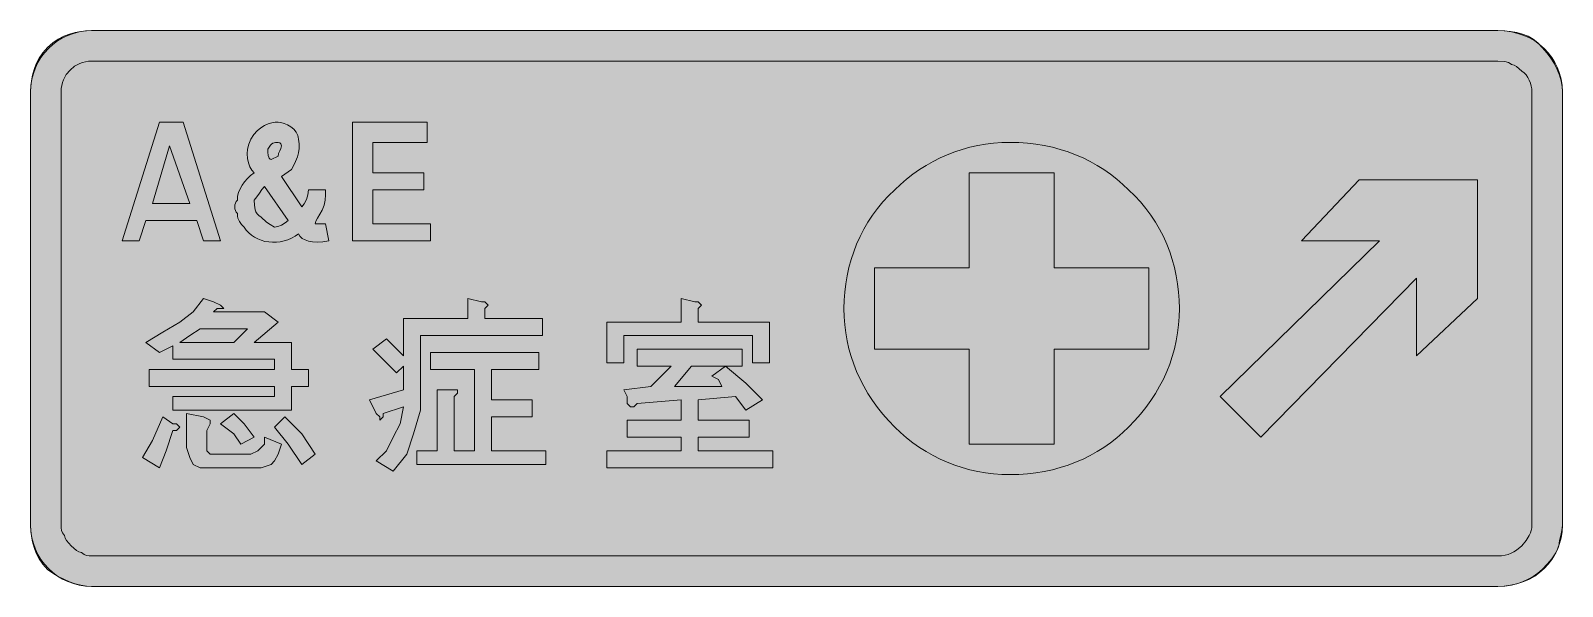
# Model space of a CAD drawing. Header units: metres. Extents: x 12 to 554, y 37 to 234.
import ezdxf

# ---------------------------------------------------------------- set-up
doc = ezdxf.new("R2010")
doc.units = ezdxf.units.M
for name, color, linetype, true_color in [('FILL_BLUE_0000FF', 7, 'Continuous', 0x0000ff), ('FILL_RED_FF0000', 7, 'Continuous', 0xff0000), ('FILL_WHITE_FFFFFF', 7, 'Continuous', 0xffffff), ('STROKE_BLUE_0000FF', 7, 'Continuous', 0x0000ff)]:
    doc.layers.add(name, color=color, linetype=linetype, true_color=true_color)

msp = doc.modelspace()

# ---------------------------------------------------------------- hatches: boundary and pattern name
at = {"layer": 'FILL_BLUE_0000FF', "true_color": 0x0000ff}
h = msp.add_hatch(color=7, dxfattribs=at)
h.dxf.hatch_style = 1
h.paths.add_polyline_path([(22.41, 213.51), (22.57, 214.59), (22.83, 215.62), (23.19, 216.62), (23.65, 217.56), (24.19, 218.45), (25.5, 220.05), (27.1, 221.36), (27.99, 221.9), (28.93, 222.36), (29.93, 222.72), (30.96, 222.98), (32.04, 223.14), (33.15, 223.2), (531.15, 223.2), (533.55, 223.05), (534.86, 222.69), (535.45, 222.4), (535.95, 222), (536.85, 221.79), (537.75, 221.25), (539.55, 219.6), (540.39, 219.04), (541.12, 218.31), (541.74, 217.43), (542.25, 216.45), (542.64, 215.42), (542.92, 214.37), (543.09, 213.35), (543.15, 212.4), (543.15, 58.8), (543.09, 57.9), (542.92, 57), (542.64, 56.1), (542.25, 55.2), (541.12, 53.4), (539.55, 51.6), (537.73, 50.02), (536.79, 49.41), (535.8, 48.9), (534.76, 48.51), (533.64, 48.22), (532.45, 48.06), (531.15, 48), (33.15, 48), (32.25, 48.02), (31.35, 48.15), (30.45, 48.51), (29.55, 49.2), (28.65, 49.41), (27.75, 49.95), (25.95, 51.6), (24.3, 53.4), (23.76, 54.3), (23.55, 55.2), (22.86, 56.1), (22.5, 57), (22.37, 57.9), (22.35, 58.8), (22.35, 212.4), (22.41, 213.51)])
at = {"layer": 'FILL_RED_FF0000', "true_color": 0xff0000}
h = msp.add_hatch(color=7, dxfattribs=at)
h.dxf.hatch_style = 1
h.paths.add_polyline_path([(343.95, 121.2), (310.35, 121.2), (310.35, 150), (343.95, 150), (343.95, 183.6), (373.95, 183.6), (373.95, 150), (407.55, 150), (407.55, 121.2), (373.95, 121.2), (373.95, 87.6), (343.95, 87.6), (343.95, 121.2)])
at = {"layer": 'FILL_WHITE_FFFFFF', "true_color": 0xffffff}
h = msp.add_hatch(color=7, dxfattribs=at)
h.dxf.hatch_style = 1
h.paths.add_polyline_path([(531.15, 234), (533.4, 233.94), (535.61, 233.74), (537.77, 233.37), (539.85, 232.8), (541.81, 232.01), (543.64, 230.96), (545.29, 229.64), (546.75, 228), (548.44, 226.15), (549.9, 224.21), (551.14, 222.22), (552.15, 220.2), (552.94, 218.18), (553.5, 216.19), (553.84, 214.25), (553.95, 212.4), (553.95, 58.8), (553.76, 57), (553.35, 55.2), (552.94, 53.4), (552.75, 51.6), (552.25, 50.3), (551.64, 49.11), (550.2, 46.95), (548.53, 45.02), (546.75, 43.2), (545.29, 41.91), (543.64, 40.74), (541.81, 39.72), (539.85, 38.85), (537.77, 38.15), (535.61, 37.63), (533.4, 37.31), (531.15, 37.2), (33.15, 37.2), (31.3, 37.31), (29.36, 37.63), (27.37, 38.15), (25.35, 38.85), (23.33, 39.72), (21.34, 40.74), (19.4, 41.91), (17.55, 43.2), (15.91, 45.05), (14.59, 46.99), (13.54, 48.98), (12.75, 51), (12.18, 53.02), (11.81, 55.01), (11.61, 56.95), (11.55, 58.8), (11.55, 212.4), (11.61, 214.25), (11.81, 216.19), (12.18, 218.18), (12.75, 220.2), (13.54, 222.22), (14.59, 224.21), (15.91, 226.15), (17.55, 228), (19.4, 229.64), (21.34, 230.96), (23.33, 232.01), (25.35, 232.8), (27.37, 233.37), (29.36, 233.74), (31.3, 233.94), (33.15, 234), (531.15, 234)])
h = msp.add_hatch(color=7, dxfattribs=at)
h.dxf.hatch_style = 1
h.paths.add_polyline_path([(78.75, 159.6), (72.75, 159.6), (70.35, 166.8), (52.35, 166.8), (49.95, 159.6), (43.95, 159.6), (57.15, 201.6), (65.55, 201.6), (78.75, 159.6)])
h.paths.add_polyline_path([(54.75, 172.8), (67.95, 172.8), (60.75, 193.2), (54.75, 172.8)], flags=16)
h = msp.add_hatch(color=7, dxfattribs=at)
h.dxf.hatch_style = 1
h.paths.add_polyline_path([(84.96, 167.61), (84.8, 168.35), (84.75, 169.2), (84.36, 169.7), (84.07, 170.29), (83.91, 170.93), (83.85, 171.6), (83.91, 172.27), (84.07, 172.91), (84.36, 173.5), (84.75, 174), (84.86, 175.35), (85.18, 176.68), (85.7, 177.99), (86.4, 179.25), (87.27, 180.46), (88.29, 181.59), (89.46, 182.65), (90.75, 183.6), (89.91, 184.61), (89.21, 185.81), (88.68, 187.19), (88.35, 188.7), (88.24, 190.33), (88.39, 192.04), (88.81, 193.8), (89.55, 195.6), (90.55, 197.24), (91.72, 198.56), (93.01, 199.61), (94.35, 200.4), (95.69, 200.97), (96.97, 201.34), (98.15, 201.54), (99.15, 201.6), (100.15, 201.49), (101.29, 201.17), (102.48, 200.65), (103.65, 199.95), (104.7, 199.08), (105.56, 198.06), (106.14, 196.89), (106.3, 196.26), (106.35, 195.6), (106.64, 193.86), (106.65, 192.22), (106.43, 190.71), (106.05, 189.3), (105, 186.82), (103.95, 184.8), (100.35, 182.4), (107.55, 171.6), (108.43, 172.71), (109.2, 174.15), (109.74, 175.82), (109.95, 177.6), (115.95, 177.6), (115.93, 175.8), (115.8, 174), (115.44, 172.2), (114.75, 170.4), (113.1, 167.55), (112.56, 166.52), (112.35, 165.6), (115.95, 165.6), (117.15, 159.6), (115.01, 159.26), (113.1, 159.13), (111.41, 159.2), (109.95, 159.45), (108.71, 159.87), (107.7, 160.44), (106.91, 161.16), (106.35, 162), (105.19, 161.17), (103.95, 160.48), (102.66, 159.92), (101.32, 159.51), (99.96, 159.22), (98.59, 159.07), (97.21, 159.04), (95.85, 159.15), (94.52, 159.38), (93.22, 159.74), (91.99, 160.22), (90.82, 160.82), (89.74, 161.54), (88.76, 162.38), (87.89, 163.33), (87.15, 164.4), (86.27, 165.32), (85.5, 166.35), (84.96, 167.61)])
h.paths.add_polyline_path([(91.65, 175.09), (90.75, 174), (90.79, 172.22), (91.05, 170.55), (91.34, 169.79), (91.76, 169.11), (92.36, 168.5), (93.15, 168), (95.1, 166.2), (96.36, 165.3), (97.95, 164.4), (99.04, 164.61), (100.35, 165.15), (101.66, 165.92), (102.75, 166.8), (94.35, 178.8), (93.45, 177.71), (92.55, 176.4), (91.65, 175.09)], flags=16)
h.paths.add_polyline_path([(99.34, 190.5), (99.75, 191.4), (100.16, 192.3), (100.35, 193.2), (100.3, 193.6), (100.16, 193.89), (99.75, 194.25), (99.15, 194.4), (98.25, 194.36), (97.35, 194.1), (96.9, 193.81), (96.45, 193.39), (96, 192.79), (95.55, 192), (95.57, 190.93), (95.7, 189.75), (95.84, 189.22), (96.06, 188.79), (96.35, 188.51), (96.75, 188.4), (99.15, 189.6), (99.34, 190.5)], flags=16)
h = msp.add_hatch(color=7, dxfattribs=at)
h.dxf.hatch_style = 1
h.paths.add_polyline_path([(125.55, 201.6), (151.95, 201.6), (151.95, 194.4), (132.75, 194.4), (132.75, 183.6), (150.75, 183.6), (150.75, 177.6), (132.75, 177.6), (132.75, 165.6), (153.15, 165.6), (153.15, 159.6), (125.55, 159.6), (125.55, 201.6)])
h = msp.add_hatch(color=7, dxfattribs=at)
h.dxf.hatch_style = 1
h.paths.add_polyline_path([(418.28, 132.69), (418.07, 129.81), (417.72, 126.96), (417.22, 124.14), (416.59, 121.36), (415.82, 118.62), (414.9, 115.91), (413.85, 113.25), (412.65, 110.63), (411.32, 108.05), (409.84, 105.52), (408.22, 103.03), (406.47, 100.6), (404.57, 98.21), (402.53, 95.88), (400.35, 93.6), (398.28, 91.63), (396.13, 89.78), (393.9, 88.04), (391.59, 86.42), (389.21, 84.92), (386.74, 83.54), (384.21, 82.28), (381.6, 81.15), (378.92, 80.14), (376.17, 79.27), (373.36, 78.52), (370.48, 77.91), (367.54, 77.42), (364.54, 77.08), (361.47, 76.87), (358.35, 76.8), (355.44, 76.87), (352.56, 77.08), (349.72, 77.42), (346.91, 77.91), (344.15, 78.52), (341.43, 79.27), (338.77, 80.14), (336.15, 81.15), (333.59, 82.28), (331.09, 83.54), (328.66, 84.92), (326.29, 86.42), (323.99, 88.04), (321.76, 89.78), (319.62, 91.63), (317.55, 93.6), (315.37, 95.88), (313.33, 98.21), (311.43, 100.6), (309.68, 103.03), (308.06, 105.52), (306.58, 108.05), (305.25, 110.63), (304.05, 113.25), (303, 115.91), (302.08, 118.62), (301.31, 121.36), (300.67, 124.14), (300.18, 126.96), (299.83, 129.81), (299.62, 132.69), (299.55, 135.6), (299.62, 138.52), (299.83, 141.44), (300.18, 144.34), (300.67, 147.22), (301.31, 150.08), (302.08, 152.9), (303, 155.67), (304.05, 158.4), (305.25, 161.07), (306.58, 163.68), (308.06, 166.22), (309.68, 168.67), (311.43, 171.05), (313.33, 173.33), (315.37, 175.52), (317.55, 177.6), (319.62, 179.57), (321.76, 181.42), (323.99, 183.16), (326.29, 184.78), (328.66, 186.28), (331.09, 187.66), (333.59, 188.92), (336.15, 190.05), (338.77, 191.06), (341.43, 191.93), (344.15, 192.68), (346.91, 193.29), (349.72, 193.78), (352.56, 194.12), (355.44, 194.33), (358.35, 194.4), (361.47, 194.33), (364.54, 194.12), (367.54, 193.78), (370.48, 193.29), (373.36, 192.68), (376.17, 191.93), (378.92, 191.06), (381.6, 190.05), (384.21, 188.92), (386.74, 187.66), (389.21, 186.28), (391.59, 184.78), (393.9, 183.16), (396.13, 181.42), (398.28, 179.57), (400.35, 177.6), (402.53, 175.52), (404.57, 173.33), (406.47, 171.05), (408.22, 168.67), (409.84, 166.22), (411.32, 163.68), (412.65, 161.07), (413.85, 158.4), (414.9, 155.67), (415.82, 152.9), (416.59, 150.08), (417.22, 147.22), (417.72, 144.34), (418.07, 141.44), (418.28, 138.52), (418.35, 135.6), (418.28, 132.69)])
h = msp.add_hatch(color=7, dxfattribs=at)
h.dxf.hatch_style = 1
h.paths.add_polyline_path([(461.55, 159.6), (481.95, 181.2), (523.95, 181.2), (523.95, 139.2), (502.35, 118.8), (502.35, 146.4), (447.15, 90), (432.75, 104.4), (489.15, 159.6), (461.55, 159.6)])
h = msp.add_hatch(color=7, dxfattribs=at)
h.dxf.hatch_style = 1
h.paths.add_polyline_path([(64.35, 130.8), (69.15, 134.4), (72.75, 139.2), (76.35, 138), (78.75, 136.8), (79.95, 135.6), (78.75, 135.6), (77.55, 135.6), (76.35, 134.4), (93.15, 134.4), (94.35, 134.4), (99.15, 130.8), (90.75, 123.6), (103.95, 123.6), (103.95, 114), (109.95, 114), (109.95, 108), (103.95, 108), (103.95, 99.6), (61.95, 99.6), (61.95, 104.4), (97.95, 104.4), (97.95, 108), (53.55, 108), (53.55, 114), (97.95, 114), (97.95, 117.6), (61.95, 117.6), (61.95, 122.4), (57.15, 120), (52.35, 123.6), (58.35, 127.2), (64.35, 130.8)])
h.paths.add_polyline_path([(64.35, 123.6), (83.55, 123.6), (88.35, 128.4), (71.55, 128.4), (67.95, 126), (64.35, 123.6)], flags=16)
h = msp.add_hatch(color=7, dxfattribs=at)
h.dxf.hatch_style = 1
h.paths.add_polyline_path([(166.35, 132), (166.35, 139.2), (171.15, 138), (172.35, 138), (173.55, 136.8), (172.35, 135.6), (172.35, 132), (192.75, 132), (192.75, 126), (149.55, 126), (149.55, 108), (149.55, 99.6), (147.15, 91.2), (144.75, 84), (139.95, 78), (133.95, 81.6), (137.55, 85.2), (139.95, 90), (142.35, 94.8), (143.55, 100.8), (136.35, 98.4), (136.35, 97.2), (135.15, 96), (135.15, 97.2), (133.95, 98.4), (131.55, 103.2), (143.55, 106.8), (143.55, 115.2), (141.15, 112.8), (132.75, 121.2), (137.55, 124.8), (143.55, 118.8), (143.55, 132), (166.35, 132)])
h = msp.add_hatch(color=7, dxfattribs=at)
h.dxf.hatch_style = 1
h.paths.add_polyline_path([(241.95, 139.2), (246.75, 138), (247.95, 138), (249.15, 136.8), (247.95, 135.6), (247.95, 130.8), (273.15, 130.8), (273.15, 116.4), (267.15, 116.4), (267.15, 126), (221.55, 126), (221.55, 116.4), (215.55, 116.4), (215.55, 130.8), (241.95, 130.8), (241.95, 139.2)])
h = msp.add_hatch(color=7, dxfattribs=at)
h.dxf.hatch_style = 1
h.paths.add_polyline_path([(191.55, 120), (191.55, 114), (174.75, 114), (174.75, 103.2), (189.15, 103.2), (189.15, 97.2), (174.75, 97.2), (174.75, 85.2), (193.95, 85.2), (193.95, 80.4), (148.35, 80.4), (148.35, 85.2), (155.55, 85.2), (155.55, 106.8), (161.55, 106.8), (162.75, 106.8), (162.75, 105.6), (161.55, 104.4), (161.55, 85.2), (168.75, 85.2), (168.75, 114), (153.15, 114), (153.15, 120), (191.55, 120)])
h = msp.add_hatch(color=7, dxfattribs=at)
h.dxf.hatch_style = 1
h.paths.add_polyline_path([(270.75, 103.2), (264.75, 99.6), (261.15, 104.4), (247.95, 103.2), (247.95, 96), (265.95, 96), (265.95, 90), (247.95, 90), (247.95, 85.2), (274.35, 85.2), (274.35, 79.2), (215.55, 79.2), (215.55, 85.2), (241.95, 85.2), (241.95, 90), (222.75, 90), (222.75, 96), (241.95, 96), (241.95, 103.2), (226.35, 102), (225.15, 100.8), (223.95, 100.8), (222.75, 102), (222.75, 104.4), (221.55, 106.8), (231.15, 108), (238.35, 115.2), (226.35, 115.2), (226.35, 121.2), (263.55, 121.2), (263.55, 115.2), (257.55, 115.2), (264.75, 109.2), (270.75, 103.2)])
h.paths.add_polyline_path([(245.55, 115.2), (239.55, 108), (256.35, 108), (255.15, 110.4), (252.75, 111.6), (257.55, 115.2), (245.55, 115.2)], flags=16)
h = msp.add_hatch(color=7, dxfattribs=at)
h.dxf.hatch_style = 1
h.paths.add_polyline_path([(72.75, 97.2), (75.15, 96), (75.15, 94.8), (73.95, 92.4), (73.95, 87.6), (73.95, 86.4), (73.95, 85.2), (75.15, 84), (77.55, 84), (89.55, 84), (91.95, 85.2), (93.15, 86.4), (94.35, 87.6), (94.35, 90), (100.35, 87.6), (99.15, 84), (97.95, 81.6), (96.75, 80.4), (93.15, 79.2), (90.75, 79.2), (75.15, 79.2), (71.55, 79.2), (69.15, 80.4), (67.95, 82.8), (66.75, 86.4), (66.75, 98.4), (72.75, 97.2)])
h = msp.add_hatch(color=7, dxfattribs=at)
h.dxf.hatch_style = 1
h.paths.add_polyline_path([(83.55, 91.2), (78.75, 94.8), (83.55, 98.4), (87.15, 94.8), (90.75, 90), (85.95, 87.6), (83.55, 91.2)])
h = msp.add_hatch(color=7, dxfattribs=at)
h.dxf.hatch_style = 1
h.paths.add_polyline_path([(54.75, 88.8), (58.35, 97.2), (61.95, 94.8), (63.15, 94.8), (64.35, 93.6), (63.15, 92.4), (61.95, 92.4), (59.55, 85.2), (57.15, 79.2), (51.15, 82.8), (54.75, 88.8)])
h = msp.add_hatch(color=7, dxfattribs=at)
h.dxf.hatch_style = 1
h.paths.add_polyline_path([(102.75, 87.6), (97.95, 93.6), (101.55, 97.2), (107.55, 91.2), (112.35, 84), (107.55, 80.4), (102.75, 87.6)])

# ---------------------------------------------------------------- linework, layer by layer
at = {"layer": 'FILL_BLUE_0000FF', "lineweight": 0, "true_color": 0x0000ff}
msp.add_lwpolyline([(22.41, 213.51), (22.57, 214.59), (22.83, 215.62), (23.19, 216.62), (23.65, 217.56), (24.19, 218.45), (25.5, 220.05), (27.1, 221.36), (27.99, 221.9), (28.93, 222.36), (29.93, 222.72), (30.96, 222.98), (32.04, 223.14), (33.15, 223.2), (531.15, 223.2), (533.55, 223.05), (534.86, 222.69), (535.45, 222.4), (535.95, 222), (536.85, 221.79), (537.75, 221.25), (539.55, 219.6), (540.39, 219.04), (541.12, 218.31), (541.74, 217.43), (542.25, 216.45), (542.64, 215.42), (542.92, 214.37), (543.09, 213.35), (543.15, 212.4), (543.15, 58.8), (543.09, 57.9), (542.92, 57), (542.64, 56.1), (542.25, 55.2), (541.12, 53.4), (539.55, 51.6), (537.73, 50.02), (536.79, 49.41), (535.8, 48.9), (534.76, 48.51), (533.64, 48.22), (532.45, 48.06), (531.15, 48), (33.15, 48), (32.25, 48.02), (31.35, 48.15), (30.45, 48.51), (29.55, 49.2), (28.65, 49.41), (27.75, 49.95), (25.95, 51.6), (24.3, 53.4), (23.76, 54.3), (23.55, 55.2), (22.86, 56.1), (22.5, 57), (22.37, 57.9), (22.35, 58.8), (22.35, 212.4)], close=True, dxfattribs=at)
at = {"layer": 'FILL_RED_FF0000', "lineweight": 0, "true_color": 0xff0000}
msp.add_lwpolyline([(343.95, 121.2), (310.35, 121.2), (310.35, 150), (343.95, 150), (343.95, 183.6), (373.95, 183.6), (373.95, 150), (407.55, 150), (407.55, 121.2), (373.95, 121.2), (373.95, 87.6), (343.95, 87.6)], close=True, dxfattribs=at)
at = {"layer": 'FILL_WHITE_FFFFFF', "lineweight": 0, "true_color": 0xffffff}
for points in [[(531.15, 234), (533.4, 233.94), (535.61, 233.74), (537.77, 233.37), (539.85, 232.8), (541.81, 232.01), (543.64, 230.96), (545.29, 229.64), (546.75, 228), (548.44, 226.15), (549.9, 224.21), (551.14, 222.22), (552.15, 220.2), (552.94, 218.18), (553.5, 216.19), (553.84, 214.25), (553.95, 212.4), (553.95, 58.8), (553.76, 57), (553.35, 55.2), (552.94, 53.4), (552.75, 51.6), (552.25, 50.3), (551.64, 49.11), (550.2, 46.95), (548.53, 45.02), (546.75, 43.2), (545.29, 41.91), (543.64, 40.74), (541.81, 39.72), (539.85, 38.85), (537.77, 38.15), (535.61, 37.63), (533.4, 37.31), (531.15, 37.2), (33.15, 37.2), (31.3, 37.31), (29.36, 37.63), (27.37, 38.15), (25.35, 38.85), (23.33, 39.72), (21.34, 40.74), (19.4, 41.91), (17.55, 43.2), (15.91, 45.05), (14.59, 46.99), (13.54, 48.98), (12.75, 51), (12.18, 53.02), (11.81, 55.01), (11.61, 56.95), (11.55, 58.8), (11.55, 212.4), (11.61, 214.25), (11.81, 216.19), (12.18, 218.18), (12.75, 220.2), (13.54, 222.22), (14.59, 224.21), (15.91, 226.15), (17.55, 228), (19.4, 229.64), (21.34, 230.96), (23.33, 232.01), (25.35, 232.8), (27.37, 233.37), (29.36, 233.74), (31.3, 233.94), (33.15, 234)], [(78.75, 159.6), (72.75, 159.6), (70.35, 166.8), (52.35, 166.8), (49.95, 159.6), (43.95, 159.6), (57.15, 201.6), (65.55, 201.6)], [(84.96, 167.61), (84.8, 168.35), (84.75, 169.2), (84.36, 169.7), (84.07, 170.29), (83.91, 170.93), (83.85, 171.6), (83.91, 172.27), (84.07, 172.91), (84.36, 173.5), (84.75, 174), (84.86, 175.35), (85.18, 176.68), (85.7, 177.99), (86.4, 179.25), (87.27, 180.46), (88.29, 181.59), (89.46, 182.65), (90.75, 183.6), (89.91, 184.61), (89.21, 185.81), (88.68, 187.19), (88.35, 188.7), (88.24, 190.33), (88.39, 192.04), (88.81, 193.8), (89.55, 195.6), (90.55, 197.24), (91.72, 198.56), (93.01, 199.61), (94.35, 200.4), (95.69, 200.97), (96.97, 201.34), (98.15, 201.54), (99.15, 201.6), (100.15, 201.49), (101.29, 201.17), (102.48, 200.65), (103.65, 199.95), (104.7, 199.08), (105.56, 198.06), (106.14, 196.89), (106.3, 196.26), (106.35, 195.6), (106.64, 193.86), (106.65, 192.22), (106.43, 190.71), (106.05, 189.3), (105, 186.82), (103.95, 184.8), (100.35, 182.4), (107.55, 171.6), (108.43, 172.71), (109.2, 174.15), (109.74, 175.82), (109.95, 177.6), (115.95, 177.6), (115.93, 175.8), (115.8, 174), (115.44, 172.2), (114.75, 170.4), (113.1, 167.55), (112.56, 166.52), (112.35, 165.6), (115.95, 165.6), (117.15, 159.6), (115.01, 159.26), (113.1, 159.13), (111.41, 159.2), (109.95, 159.45), (108.71, 159.87), (107.7, 160.44), (106.91, 161.16), (106.35, 162), (105.19, 161.17), (103.95, 160.48), (102.66, 159.92), (101.32, 159.51), (99.96, 159.22), (98.59, 159.07), (97.21, 159.04), (95.85, 159.15), (94.52, 159.38), (93.22, 159.74), (91.99, 160.22), (90.82, 160.82), (89.74, 161.54), (88.76, 162.38), (87.89, 163.33), (87.15, 164.4), (86.27, 165.32), (85.5, 166.35)], [(125.55, 201.6), (151.95, 201.6), (151.95, 194.4), (132.75, 194.4), (132.75, 183.6), (150.75, 183.6), (150.75, 177.6), (132.75, 177.6), (132.75, 165.6), (153.15, 165.6), (153.15, 159.6), (125.55, 159.6)], [(54.75, 172.8), (67.95, 172.8), (60.75, 193.2)], [(99.34, 190.5), (99.75, 191.4), (100.16, 192.3), (100.35, 193.2), (100.3, 193.6), (100.16, 193.89), (99.75, 194.25), (99.15, 194.4), (98.25, 194.36), (97.35, 194.1), (96.9, 193.81), (96.45, 193.39), (96, 192.79), (95.55, 192), (95.57, 190.93), (95.7, 189.75), (95.84, 189.22), (96.06, 188.79), (96.35, 188.51), (96.75, 188.4), (99.15, 189.6)], [(461.55, 159.6), (481.95, 181.2), (523.95, 181.2), (523.95, 139.2), (502.35, 118.8), (502.35, 146.4), (447.15, 90), (432.75, 104.4), (489.15, 159.6)], [(91.65, 175.09), (90.75, 174), (90.79, 172.22), (91.05, 170.55), (91.34, 169.79), (91.76, 169.11), (92.36, 168.5), (93.15, 168), (95.1, 166.2), (96.36, 165.3), (97.95, 164.4), (99.04, 164.61), (100.35, 165.15), (101.66, 165.92), (102.75, 166.8), (94.35, 178.8), (93.45, 177.71), (92.55, 176.4)], [(64.35, 130.8), (69.15, 134.4), (72.75, 139.2), (76.35, 138), (78.75, 136.8), (79.95, 135.6), (78.75, 135.6), (77.55, 135.6), (76.35, 134.4), (93.15, 134.4), (94.35, 134.4), (99.15, 130.8), (90.75, 123.6), (103.95, 123.6), (103.95, 114), (109.95, 114), (109.95, 108), (103.95, 108), (103.95, 99.6), (61.95, 99.6), (61.95, 104.4), (97.95, 104.4), (97.95, 108), (53.55, 108), (53.55, 114), (97.95, 114), (97.95, 117.6), (61.95, 117.6), (61.95, 122.4), (57.15, 120), (52.35, 123.6), (58.35, 127.2)], [(166.35, 132), (166.35, 139.2), (171.15, 138), (172.35, 138), (173.55, 136.8), (172.35, 135.6), (172.35, 132), (192.75, 132), (192.75, 126), (149.55, 126), (149.55, 108), (149.55, 99.6), (147.15, 91.2), (144.75, 84), (139.95, 78), (133.95, 81.6), (137.55, 85.2), (139.95, 90), (142.35, 94.8), (143.55, 100.8), (136.35, 98.4), (136.35, 97.2), (135.15, 96), (135.15, 97.2), (133.95, 98.4), (131.55, 103.2), (143.55, 106.8), (143.55, 115.2), (141.15, 112.8), (132.75, 121.2), (137.55, 124.8), (143.55, 118.8), (143.55, 132)], [(241.95, 139.2), (246.75, 138), (247.95, 138), (249.15, 136.8), (247.95, 135.6), (247.95, 130.8), (273.15, 130.8), (273.15, 116.4), (267.15, 116.4), (267.15, 126), (221.55, 126), (221.55, 116.4), (215.55, 116.4), (215.55, 130.8), (241.95, 130.8)], [(64.35, 123.6), (83.55, 123.6), (88.35, 128.4), (71.55, 128.4), (67.95, 126)], [(191.55, 120), (191.55, 114), (174.75, 114), (174.75, 103.2), (189.15, 103.2), (189.15, 97.2), (174.75, 97.2), (174.75, 85.2), (193.95, 85.2), (193.95, 80.4), (148.35, 80.4), (148.35, 85.2), (155.55, 85.2), (155.55, 106.8), (161.55, 106.8), (162.75, 106.8), (162.75, 105.6), (161.55, 104.4), (161.55, 85.2), (168.75, 85.2), (168.75, 114), (153.15, 114), (153.15, 120)], [(270.75, 103.2), (264.75, 99.6), (261.15, 104.4), (247.95, 103.2), (247.95, 96), (265.95, 96), (265.95, 90), (247.95, 90), (247.95, 85.2), (274.35, 85.2), (274.35, 79.2), (215.55, 79.2), (215.55, 85.2), (241.95, 85.2), (241.95, 90), (222.75, 90), (222.75, 96), (241.95, 96), (241.95, 103.2), (226.35, 102), (225.15, 100.8), (223.95, 100.8), (222.75, 102), (222.75, 104.4), (221.55, 106.8), (231.15, 108), (238.35, 115.2), (226.35, 115.2), (226.35, 121.2), (263.55, 121.2), (263.55, 115.2), (257.55, 115.2), (264.75, 109.2)], [(245.55, 115.2), (239.55, 108), (256.35, 108), (255.15, 110.4), (252.75, 111.6), (257.55, 115.2)], [(72.75, 97.2), (75.15, 96), (75.15, 94.8), (73.95, 92.4), (73.95, 87.6), (73.95, 86.4), (73.95, 85.2), (75.15, 84), (77.55, 84), (89.55, 84), (91.95, 85.2), (93.15, 86.4), (94.35, 87.6), (94.35, 90), (100.35, 87.6), (99.15, 84), (97.95, 81.6), (96.75, 80.4), (93.15, 79.2), (90.75, 79.2), (75.15, 79.2), (71.55, 79.2), (69.15, 80.4), (67.95, 82.8), (66.75, 86.4), (66.75, 98.4)], [(83.55, 91.2), (78.75, 94.8), (83.55, 98.4), (87.15, 94.8), (90.75, 90), (85.95, 87.6)], [(54.75, 88.8), (58.35, 97.2), (61.95, 94.8), (63.15, 94.8), (64.35, 93.6), (63.15, 92.4), (61.95, 92.4), (59.55, 85.2), (57.15, 79.2), (51.15, 82.8)], [(102.75, 87.6), (97.95, 93.6), (101.55, 97.2), (107.55, 91.2), (112.35, 84), (107.55, 80.4)]]:
    msp.add_lwpolyline(points, close=True, dxfattribs=at)
at = {"layer": 'FILL_WHITE_FFFFFF', "lineweight": 0, "true_color": 0x0000ff}
msp.add_lwpolyline([(418.28, 132.69), (418.07, 129.81), (417.72, 126.96), (417.22, 124.14), (416.59, 121.36), (415.82, 118.62), (414.9, 115.91), (413.85, 113.25), (412.65, 110.63), (411.32, 108.05), (409.84, 105.52), (408.22, 103.03), (406.47, 100.6), (404.57, 98.21), (402.53, 95.88), (400.35, 93.6), (398.28, 91.63), (396.13, 89.78), (393.9, 88.04), (391.59, 86.42), (389.21, 84.92), (386.74, 83.54), (384.21, 82.28), (381.6, 81.15), (378.92, 80.14), (376.17, 79.27), (373.36, 78.52), (370.48, 77.91), (367.54, 77.42), (364.54, 77.08), (361.47, 76.87), (358.35, 76.8), (355.44, 76.87), (352.56, 77.08), (349.72, 77.42), (346.91, 77.91), (344.15, 78.52), (341.43, 79.27), (338.77, 80.14), (336.15, 81.15), (333.59, 82.28), (331.09, 83.54), (328.66, 84.92), (326.29, 86.42), (323.99, 88.04), (321.76, 89.78), (319.62, 91.63), (317.55, 93.6), (315.37, 95.88), (313.33, 98.21), (311.43, 100.6), (309.68, 103.03), (308.06, 105.52), (306.58, 108.05), (305.25, 110.63), (304.05, 113.25), (303, 115.91), (302.08, 118.62), (301.31, 121.36), (300.67, 124.14), (300.18, 126.96), (299.83, 129.81), (299.62, 132.69), (299.55, 135.6), (299.62, 138.52), (299.83, 141.44), (300.18, 144.34), (300.67, 147.22), (301.31, 150.08), (302.08, 152.9), (303, 155.67), (304.05, 158.4), (305.25, 161.07), (306.58, 163.68), (308.06, 166.22), (309.68, 168.67), (311.43, 171.05), (313.33, 173.33), (315.37, 175.52), (317.55, 177.6), (319.62, 179.57), (321.76, 181.42), (323.99, 183.16), (326.29, 184.78), (328.66, 186.28), (331.09, 187.66), (333.59, 188.92), (336.15, 190.05), (338.77, 191.06), (341.43, 191.93), (344.15, 192.68), (346.91, 193.29), (349.72, 193.78), (352.56, 194.12), (355.44, 194.33), (358.35, 194.4), (361.47, 194.33), (364.54, 194.12), (367.54, 193.78), (370.48, 193.29), (373.36, 192.68), (376.17, 191.93), (378.92, 191.06), (381.6, 190.05), (384.21, 188.92), (386.74, 187.66), (389.21, 186.28), (391.59, 184.78), (393.9, 183.16), (396.13, 181.42), (398.28, 179.57), (400.35, 177.6), (402.53, 175.52), (404.57, 173.33), (406.47, 171.05), (408.22, 168.67), (409.84, 166.22), (411.32, 163.68), (412.65, 161.07), (413.85, 158.4), (414.9, 155.67), (415.82, 152.9), (416.59, 150.08), (417.22, 147.22), (417.72, 144.34), (418.07, 141.44), (418.28, 138.52), (418.35, 135.6)], close=True, dxfattribs=at)
at = {"layer": 'STROKE_BLUE_0000FF', "lineweight": 0, "true_color": 0x0000ff}
msp.add_lwpolyline([(33.15, 234), (30.93, 233.89), (28.78, 233.56), (26.7, 233.03), (24.71, 232.31), (22.82, 231.41), (21.04, 230.33), (19.38, 229.09), (17.85, 227.7), (16.46, 226.17), (15.22, 224.51), (14.14, 222.73), (13.24, 220.84), (12.52, 218.85), (11.99, 216.77), (11.66, 214.62), (11.55, 212.4), (11.55, 58.8), (11.66, 56.58), (11.99, 54.43), (12.52, 52.35), (13.24, 50.36), (14.14, 48.47), (15.22, 46.69), (16.46, 45.03), (17.85, 43.5), (19.38, 42.11), (21.04, 40.87), (22.82, 39.79), (24.71, 38.89), (26.7, 38.17), (28.78, 37.64), (30.93, 37.31), (33.15, 37.2), (531.15, 37.2), (533.58, 37.31), (535.92, 37.64), (538.16, 38.17), (540.28, 38.89), (542.29, 39.79), (544.16, 40.87), (545.91, 42.11), (547.5, 43.5), (548.94, 45.03), (550.22, 46.69), (551.32, 48.47), (552.24, 50.36), (552.98, 52.35), (553.51, 54.43), (553.84, 56.58), (553.95, 58.8), (553.95, 212.4), (553.84, 214.62), (553.51, 216.77), (552.98, 218.85), (552.24, 220.84), (551.32, 222.73), (550.22, 224.51), (548.94, 226.17), (547.5, 227.7), (545.91, 229.09), (544.16, 230.33), (542.29, 231.41), (540.28, 232.31), (538.16, 233.03), (535.92, 233.56), (533.58, 233.89), (531.15, 234), (33.15, 234)], dxfattribs=at)

doc.saveas('drawing.dxf')
